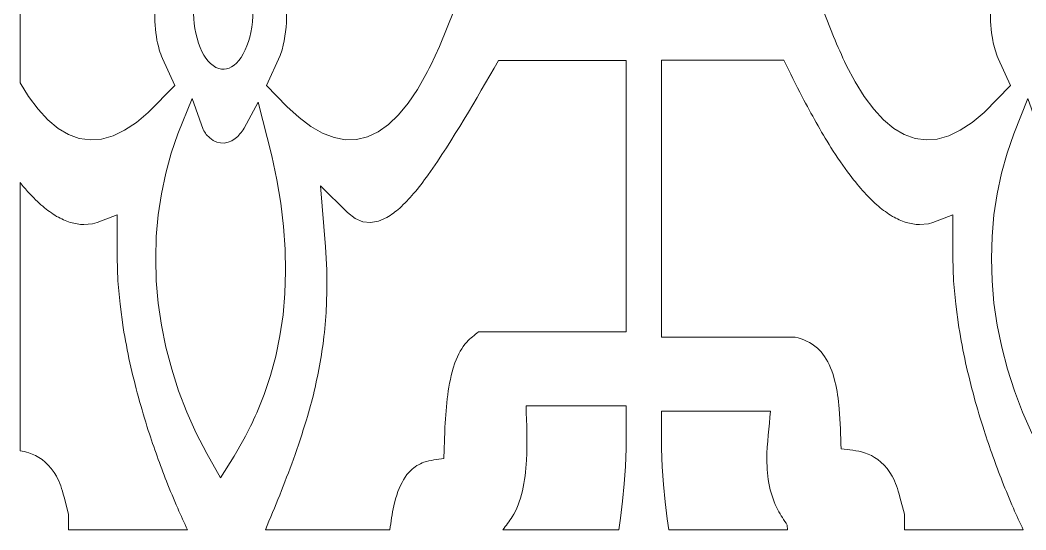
# Model space of a CAD drawing. Header units: millimetres. Extents: x -1200 to 1200, y -590 to 590.
# Drawn here: x -1200 to -35, y -590 to 0 of the extents above; entities that cross this region are included whole.
import ezdxf

# ---------------------------------------------------------------- set-up
doc = ezdxf.new("R2010")
doc.units = ezdxf.units.MM
doc.header["$MEASUREMENT"] = 0
doc.layers.add('Layer 1', color=7, linetype='Continuous')

msp = doc.modelspace()

# ---------------------------------------------------------------- linework, layer by layer
at = {"layer": 'Layer 1', "color": 250, "lineweight": 20}
for points, knots in [([(-1200.05, -72.7242), (-1200.05, -72.7242), (-1200.05, 89.1855), (-1200.05, 89.1855), (-1200.05, 89.1855), (-1194.2655, 98.8544), (-1194.2655, 98.8544), (-1194.2655, 98.8544), (-1181.848, 116.4606), (-1181.848, 116.4606), (-1181.848, 116.4606), (-1169.251, 131.2269), (-1169.251, 131.2269), (-1169.251, 131.2269), (-1156.4972, 143.1219), (-1156.4972, 143.1219), (-1156.4972, 143.1219), (-1143.619, 152.1037), (-1143.619, 152.1037), (-1143.619, 152.1037), (-1130.6663, 158.1232), (-1130.6663, 158.1232), (-1130.6663, 158.1232), (-1117.7021, 161.1435), (-1117.7021, 161.1435), (-1117.7021, 161.1435), (-1104.8071, 161.1435), (-1104.8071, 161.1435), (-1104.8071, 161.1435), (-1092.0713, 158.1417), (-1092.0713, 158.1417), (-1092.0713, 158.1417), (-1079.5817, 152.1915), (-1079.5817, 152.1915), (-1079.5817, 152.1915), (-1067.4165, 143.3814), (-1067.4165, 143.3814), (-1067.4165, 143.3814), (-1055.6384, 131.818), (-1055.6384, 131.818), (-1055.6384, 131.818), (-1044.2919, 117.6154), (-1044.2919, 117.6154), (-1044.2919, 117.6154), (-1038.7903, 109.557), (-1038.7903, 109.557), (-1038.7903, 109.557), (-1018.9496, 77.5615), (-1018.9496, 77.5615), (-1018.9496, 77.5615), (-1036.1429, 52.8673), (-1036.1429, 52.8673), (-1037.2948, 50.6068), (-1038.1795, 48.3344), (-1039.0809, 45.6759), (-1045.2913, 24.8073), (-1045.5335, -0.7951), (-1041.5802, -23.2674), (-1039.946, -31.1764), (-1038.0687, -37.57), (-1035.3629, -44.2617), (-1035.3629, -44.2617), (-1021.0652, -75.544), (-1021.0652, -75.544), (-1021.0652, -75.544), (-1051.6095, -106.7668), (-1051.6095, -106.7668), (-1051.6095, -106.7668), (-1065.4511, -118.3554), (-1065.4511, -118.3554), (-1065.4511, -118.3554), (-1079.0713, -127.3946), (-1079.0713, -127.3946), (-1079.0713, -127.3946), (-1092.4918, -133.8381), (-1092.4918, -133.8381), (-1092.4918, -133.8381), (-1105.7186, -137.6243), (-1105.7186, -137.6243), (-1105.7186, -137.6243), (-1118.7394, -138.697), (-1118.7394, -138.697), (-1118.7394, -138.697), (-1131.5203, -137.0117), (-1131.5203, -137.0117), (-1131.5203, -137.0117), (-1144.0147, -132.5652), (-1144.0147, -132.5652), (-1144.0147, -132.5652), (-1156.1694, -125.3943), (-1156.1694, -125.3943), (-1156.1694, -125.3943), (-1167.9447, -115.5839), (-1167.9447, -115.5839), (-1167.9447, -115.5839), (-1179.3179, -103.239), (-1179.3179, -103.239), (-1179.3179, -103.239), (-1190.2909, -88.4721), (-1190.2909, -88.4721), (-1190.2909, -88.4721), (-1200.05, -72.7242), (-1200.05, -72.7242)], [0, 0, 0, 0, 0.029411765, 0.029411765, 0.029411765, 0.058823529, 0.058823529, 0.058823529, 0.088235294, 0.088235294, 0.088235294, 0.117647059, 0.117647059, 0.117647059, 0.147058824, 0.147058824, 0.147058824, 0.176470588, 0.176470588, 0.176470588, 0.205882353, 0.205882353, 0.205882353, 0.235294118, 0.235294118, 0.235294118, 0.264705882, 0.264705882, 0.264705882, 0.294117647, 0.294117647, 0.294117647, 0.323529412, 0.323529412, 0.323529412, 0.352941176, 0.352941176, 0.352941176, 0.382352941, 0.382352941, 0.382352941, 0.411764706, 0.411764706, 0.411764706, 0.441176471, 0.441176471, 0.441176471, 0.470588235, 0.470588235, 0.470588235, 0.5, 0.5, 0.5, 0.529411765, 0.529411765, 0.529411765, 0.558823529, 0.558823529, 0.558823529, 0.588235294, 0.588235294, 0.588235294, 0.617647059, 0.617647059, 0.617647059, 0.647058824, 0.647058824, 0.647058824, 0.676470588, 0.676470588, 0.676470588, 0.705882353, 0.705882353, 0.705882353, 0.735294118, 0.735294118, 0.735294118, 0.764705882, 0.764705882, 0.764705882, 0.794117647, 0.794117647, 0.794117647, 0.823529412, 0.823529412, 0.823529412, 0.852941176, 0.852941176, 0.852941176, 0.882352941, 0.882352941, 0.882352941, 0.911764706, 0.911764706, 0.911764706, 0.941176471, 0.941176471, 0.941176471, 0.970588235, 0.970588235, 0.970588235, 1, 1, 1, 1]), ([(-697.6589, 11.5184), (-697.6589, 11.5184), (-714.5903, -30.5054), (-714.5903, -30.5054), (-714.5903, -30.5054), (-724.5236, -52.0369), (-724.5236, -52.0369), (-729.5554, -61.8888), (-734.62, -71.1287), (-740.0183, -80.2091), (-740.0183, -80.2091), (-750.798, -96.1514), (-750.798, -96.1514), (-750.798, -96.1514), (-761.9699, -109.7214), (-761.9699, -109.7214), (-761.9699, -109.7214), (-773.5454, -120.8134), (-773.5454, -120.8134), (-773.5454, -120.8134), (-785.5142, -129.316), (-785.5142, -129.316), (-785.5142, -129.316), (-797.8452, -135.133), (-797.8452, -135.133), (-797.8452, -135.133), (-810.489, -138.2005), (-810.489, -138.2005), (-810.489, -138.2005), (-823.3957, -138.5037), (-823.3957, -138.5037), (-823.3957, -138.5037), (-836.5218, -136.0677), (-836.5218, -136.0677), (-836.5218, -136.0677), (-849.8468, -130.945), (-849.8468, -130.945), (-849.8468, -130.945), (-863.3647, -123.1965), (-863.3647, -123.1965), (-863.3647, -123.1965), (-877.0929, -112.8771), (-877.0929, -112.8771), (-877.0929, -112.8771), (-891.055, -100.0274), (-891.055, -100.0274), (-891.055, -100.0274), (-914.5916, -75.5414), (-914.5916, -75.5414), (-914.5916, -75.5414), (-898.9821, -41.0285), (-898.9821, -41.0285), (-898.9821, -41.0285), (-896.7028, -34.2322), (-896.7028, -34.2322), (-892.8947, -20.4072), (-891.4086, -7.0737), (-891.4429, 8.5824), (-891.8334, 24.107), (-893.8413, 43.3123), (-900.1715, 53.9784), (-900.1715, 53.9784), (-916.7113, 77.5549), (-916.7113, 77.5549), (-916.7113, 77.5549), (-896.8625, 109.556), (-896.8625, 109.556), (-896.8625, 109.556), (-885.7438, 125.0391), (-885.7438, 125.0391), (-885.7438, 125.0391), (-874.1772, 137.9354), (-874.1772, 137.9354), (-874.1772, 137.9354), (-862.1984, 148.1364), (-862.1984, 148.1364), (-862.1984, 148.1364), (-849.8624, 155.5293), (-849.8624, 155.5293), (-849.8624, 155.5293), (-837.2386, 160.0153), (-837.2386, 160.0153), (-837.2386, 160.0153), (-824.4121, 161.5211), (-824.4121, 161.5211), (-824.4121, 161.5211), (-811.4713, 160.0102), (-811.4713, 160.0102), (-811.4713, 160.0102), (-798.5043, 155.4872), (-798.5043, 155.4872), (-798.5043, 155.4872), (-785.5809, 147.9798), (-785.5809, 147.9798), (-785.5809, 147.9798), (-772.7608, 137.5358), (-772.7608, 137.5358), (-772.7608, 137.5358), (-760.0817, 124.2008), (-760.0817, 124.2008), (-760.0817, 124.2008), (-747.5727, 108.0122), (-747.5727, 108.0122), (-747.5727, 108.0122), (-735.251, 88.9938), (-735.251, 88.9938), (-735.251, 88.9938), (-723.1323, 67.1555), (-723.1323, 67.1555), (-723.1323, 67.1555), (-711.2278, 42.4934), (-711.2278, 42.4934), (-711.2278, 42.4934), (-697.6589, 11.5184), (-697.6589, 11.5184)], [0, 0, 0, 0, 0.026315789, 0.026315789, 0.026315789, 0.052631579, 0.052631579, 0.052631579, 0.078947368, 0.078947368, 0.078947368, 0.105263158, 0.105263158, 0.105263158, 0.131578947, 0.131578947, 0.131578947, 0.157894737, 0.157894737, 0.157894737, 0.184210526, 0.184210526, 0.184210526, 0.210526316, 0.210526316, 0.210526316, 0.236842105, 0.236842105, 0.236842105, 0.263157895, 0.263157895, 0.263157895, 0.289473684, 0.289473684, 0.289473684, 0.315789474, 0.315789474, 0.315789474, 0.342105263, 0.342105263, 0.342105263, 0.368421053, 0.368421053, 0.368421053, 0.394736842, 0.394736842, 0.394736842, 0.421052632, 0.421052632, 0.421052632, 0.447368421, 0.447368421, 0.447368421, 0.473684211, 0.473684211, 0.473684211, 0.5, 0.5, 0.5, 0.526315789, 0.526315789, 0.526315789, 0.552631579, 0.552631579, 0.552631579, 0.578947368, 0.578947368, 0.578947368, 0.605263158, 0.605263158, 0.605263158, 0.631578947, 0.631578947, 0.631578947, 0.657894737, 0.657894737, 0.657894737, 0.684210526, 0.684210526, 0.684210526, 0.710526316, 0.710526316, 0.710526316, 0.736842105, 0.736842105, 0.736842105, 0.763157895, 0.763157895, 0.763157895, 0.789473684, 0.789473684, 0.789473684, 0.815789474, 0.815789474, 0.815789474, 0.842105263, 0.842105263, 0.842105263, 0.868421053, 0.868421053, 0.868421053, 0.894736842, 0.894736842, 0.894736842, 0.921052632, 0.921052632, 0.921052632, 0.947368421, 0.947368421, 0.947368421, 0.973684211, 0.973684211, 0.973684211, 1, 1, 1, 1]), ([(-270.3068, 11.5159), (-270.3068, 11.5159), (-250.8118, 55.1765), (-250.8118, 55.1765), (-250.8118, 55.1765), (-238.7984, 78.4261), (-238.7984, 78.4261), (-238.7984, 78.4261), (-226.5769, 98.8544), (-226.5769, 98.8544), (-226.5769, 98.8544), (-214.1596, 116.4606), (-214.1596, 116.4606), (-214.1596, 116.4606), (-201.5627, 131.2269), (-201.5627, 131.2269), (-201.5627, 131.2269), (-188.8086, 143.1219), (-188.8086, 143.1219), (-188.8086, 143.1219), (-175.9304, 152.1037), (-175.9304, 152.1037), (-175.9304, 152.1037), (-162.9777, 158.1232), (-162.9777, 158.1232), (-162.9777, 158.1232), (-150.0135, 161.1435), (-150.0135, 161.1435), (-150.0135, 161.1435), (-137.1185, 161.1435), (-137.1185, 161.1435), (-137.1185, 161.1435), (-124.3826, 158.1417), (-124.3826, 158.1417), (-124.3826, 158.1417), (-111.8931, 152.1915), (-111.8931, 152.1915), (-111.8931, 152.1915), (-99.7281, 143.3814), (-99.7281, 143.3814), (-99.7281, 143.3814), (-87.9495, 131.818), (-87.9495, 131.818), (-87.9495, 131.818), (-76.6033, 117.6154), (-76.6033, 117.6154), (-76.6033, 117.6154), (-71.1017, 109.557), (-71.1017, 109.557), (-71.1017, 109.557), (-51.261, 77.5615), (-51.261, 77.5615), (-51.261, 77.5615), (-68.4539, 52.8673), (-68.4539, 52.8673), (-69.6062, 50.6062), (-70.4908, 48.3344), (-71.3926, 45.6744), (-77.6032, 24.8088), (-77.8446, -0.7987), (-73.8916, -23.2674), (-72.2576, -31.1764), (-70.3803, -37.57), (-67.6745, -44.2617), (-67.6745, -44.2617), (-53.3769, -75.544), (-53.3769, -75.544), (-53.3769, -75.544), (-83.9211, -106.7668), (-83.9211, -106.7668), (-83.9211, -106.7668), (-97.7627, -118.3554), (-97.7627, -118.3554), (-97.7627, -118.3554), (-111.3827, -127.3946), (-111.3827, -127.3946), (-111.3827, -127.3946), (-124.8032, -133.8381), (-124.8032, -133.8381), (-124.8032, -133.8381), (-138.03, -137.6243), (-138.03, -137.6243), (-138.03, -137.6243), (-151.0508, -138.697), (-151.0508, -138.697), (-151.0508, -138.697), (-163.8316, -137.0117), (-163.8316, -137.0117), (-163.8316, -137.0117), (-176.3261, -132.5652), (-176.3261, -132.5652), (-176.3261, -132.5652), (-188.4808, -125.3943), (-188.4808, -125.3943), (-188.4808, -125.3943), (-200.2561, -115.5839), (-200.2561, -115.5839), (-200.2561, -115.5839), (-211.6296, -103.239), (-211.6296, -103.239), (-211.6296, -103.239), (-222.6026, -88.4721), (-222.6026, -88.4721), (-222.6026, -88.4721), (-233.1958, -71.3775), (-233.1958, -71.3775), (-233.1958, -71.3775), (-243.4396, -52.0384), (-243.4396, -52.0384), (-248.5829, -41.2495), (-253.4463, -30.3341), (-258.2359, -18.9331), (-258.2359, -18.9331), (-270.3068, 11.5159), (-270.3068, 11.5159)], [0, 0, 0, 0, 0.026315789, 0.026315789, 0.026315789, 0.052631579, 0.052631579, 0.052631579, 0.078947368, 0.078947368, 0.078947368, 0.105263158, 0.105263158, 0.105263158, 0.131578947, 0.131578947, 0.131578947, 0.157894737, 0.157894737, 0.157894737, 0.184210526, 0.184210526, 0.184210526, 0.210526316, 0.210526316, 0.210526316, 0.236842105, 0.236842105, 0.236842105, 0.263157895, 0.263157895, 0.263157895, 0.289473684, 0.289473684, 0.289473684, 0.315789474, 0.315789474, 0.315789474, 0.342105263, 0.342105263, 0.342105263, 0.368421053, 0.368421053, 0.368421053, 0.394736842, 0.394736842, 0.394736842, 0.421052632, 0.421052632, 0.421052632, 0.447368421, 0.447368421, 0.447368421, 0.473684211, 0.473684211, 0.473684211, 0.5, 0.5, 0.5, 0.526315789, 0.526315789, 0.526315789, 0.552631579, 0.552631579, 0.552631579, 0.578947368, 0.578947368, 0.578947368, 0.605263158, 0.605263158, 0.605263158, 0.631578947, 0.631578947, 0.631578947, 0.657894737, 0.657894737, 0.657894737, 0.684210526, 0.684210526, 0.684210526, 0.710526316, 0.710526316, 0.710526316, 0.736842105, 0.736842105, 0.736842105, 0.763157895, 0.763157895, 0.763157895, 0.789473684, 0.789473684, 0.789473684, 0.815789474, 0.815789474, 0.815789474, 0.842105263, 0.842105263, 0.842105263, 0.868421053, 0.868421053, 0.868421053, 0.894736842, 0.894736842, 0.894736842, 0.921052632, 0.921052632, 0.921052632, 0.947368421, 0.947368421, 0.947368421, 0.973684211, 0.973684211, 0.973684211, 1, 1, 1, 1]), ([(-964.8414, 79.9268), (-964.8414, 79.9268), (-961.2944, 79.566), (-961.2944, 79.566), (-952.3566, 77.2798), (-945.3431, 70.1291), (-939.2063, 57.2414), (-935.7885, 49.3375), (-933.5393, 41.4746), (-931.8754, 31.6498), (-930.5649, 22.4371), (-930.1555, 14.1289), (-930.5194, 4.5919), (-930.5194, 4.5919), (-931.0355, -2.1454), (-931.0355, -2.1454), (-932.9982, -19.1226), (-937.137, -32.1912), (-944.0655, -43.1084), (-944.0655, -43.1084), (-946.8143, -46.8346), (-946.8143, -46.8346), (-954.2289, -55.3921), (-961.5904, -58.3272), (-970.1314, -56.1375), (-970.1314, -56.1375), (-973.5375, -54.7349), (-973.5375, -54.7349), (-982.0895, -49.8522), (-988.4295, -40.815), (-993.5133, -26.5185), (-993.5133, -26.5185), (-995.2214, -20.8946), (-995.2214, -20.8946), (-999.0545, -5.9261), (-1000.1236, 8.6315), (-998.6465, 25.1305), (-998.6465, 25.1305), (-997.8062, 31.6498), (-997.8062, 31.6498), (-995.02, 48.103), (-990.2719, 60.2894), (-982.8693, 69.8151), (-978.7418, 74.5803), (-974.8469, 77.4236), (-970.1314, 79.1196), (-968.3459, 79.5767), (-966.64, 79.8365), (-964.8414, 79.9268)], [0, 0, 0, 0, 0.0625, 0.0625, 0.0625, 0.125, 0.125, 0.125, 0.1875, 0.1875, 0.1875, 0.25, 0.25, 0.25, 0.3125, 0.3125, 0.3125, 0.375, 0.375, 0.375, 0.4375, 0.4375, 0.4375, 0.5, 0.5, 0.5, 0.5625, 0.5625, 0.5625, 0.625, 0.625, 0.625, 0.6875, 0.6875, 0.6875, 0.75, 0.75, 0.75, 0.8125, 0.8125, 0.8125, 0.875, 0.875, 0.875, 0.9375, 0.9375, 0.9375, 1, 1, 1, 1]), ([(-38.527, -590.0266), (-38.527, -590.0266), (-176.1958, -590.0266), (-176.1958, -590.0266), (-176.1958, -590.0266), (-176.1958, -571.7817), (-176.1958, -571.7817), (-176.1958, -571.7817), (-181.4169, -552.0254), (-181.4169, -552.0254), (-183.7865, -542.6629), (-186.5102, -535.1621), (-190.3321, -527.859), (-190.3321, -527.859), (-192.93, -523.4874), (-192.93, -523.4874), (-201.7161, -510.4617), (-211.5302, -504.4765), (-222.273, -500.6969), (-231.2822, -497.983), (-240.2783, -497.3043), (-249.3874, -496.1929), (-249.9863, -480.7201), (-250.3714, -465.2769), (-251.5586, -449.9318), (-252.6679, -438.691), (-254.1112, -428.7021), (-256.521, -418.254), (-256.521, -418.254), (-258.7943, -410.1591), (-258.7943, -410.1591), (-262.6248, -398.8275), (-266.783, -391.0785), (-272.6805, -383.9283), (-272.6805, -383.9283), (-276.7454, -379.7573), (-276.7454, -379.7573), (-285.0852, -372.5489), (-293.488, -369.0095), (-302.5204, -366.9737), (-302.5204, -366.9737), (-457.4727, -366.9737), (-457.4727, -366.9737), (-457.4727, -366.9737), (-457.4727, -46.5303), (-457.4727, -46.5303), (-457.4727, -46.5303), (-315.5627, -46.5303), (-315.5627, -46.5303), (-308.6284, -60.7155), (-301.689, -74.8042), (-294.5867, -88.6578), (-283.8124, -109.1324), (-272.8466, -128.6378), (-261.2671, -147.3542), (-254.0071, -158.6339), (-246.6896, -169.3289), (-239.066, -179.6395), (-233.6186, -186.6194), (-228.1625, -193.2265), (-222.5292, -199.6066), (-217.1258, -205.3054), (-211.7518, -210.5648), (-206.1699, -215.5499), (-200.8237, -219.8755), (-195.5587, -223.6986), (-190.0572, -227.1868), (-184.7666, -230.0593), (-179.6289, -232.3876), (-174.2284, -234.3007), (-168.9748, -235.6474), (-163.9541, -236.4406), (-158.6585, -236.7232), (-158.6585, -236.7232), (-148.3711, -235.6357), (-148.3711, -235.6357), (-148.3711, -235.6357), (-143.2366, -234.2499), (-143.2366, -234.2499), (-143.2366, -234.2499), (-119.9242, -225.3291), (-119.9242, -225.3291), (-119.9242, -225.3291), (-120.1349, -274.8342), (-120.1349, -274.8342), (-120.1349, -274.8342), (-119.1193, -301.6043), (-119.1193, -301.6043), (-119.1193, -301.6043), (-116.6903, -328.6935), (-116.6903, -328.6935), (-116.6903, -328.6935), (-112.9676, -355.93), (-112.9676, -355.93), (-110.6216, -369.7775), (-108.0785, -383.131), (-105.2476, -396.622), (-102.1469, -410.1725), (-98.8934, -423.3295), (-95.404, -436.5076), (-91.7342, -449.5307), (-87.9453, -462.2357), (-83.9663, -474.9006), (-77.2862, -495.1607), (-70.3103, -514.5897), (-62.8658, -533.7954), (-58.6246, -544.3642), (-54.3205, -554.7553), (-49.91, -565.0562), (-46.1696, -573.5276), (-42.3838, -581.8471), (-38.527, -590.0266)], [0, 0, 0, 0, 0.027027027, 0.027027027, 0.027027027, 0.054054054, 0.054054054, 0.054054054, 0.081081081, 0.081081081, 0.081081081, 0.108108108, 0.108108108, 0.108108108, 0.135135135, 0.135135135, 0.135135135, 0.162162162, 0.162162162, 0.162162162, 0.189189189, 0.189189189, 0.189189189, 0.216216216, 0.216216216, 0.216216216, 0.243243243, 0.243243243, 0.243243243, 0.27027027, 0.27027027, 0.27027027, 0.297297297, 0.297297297, 0.297297297, 0.324324324, 0.324324324, 0.324324324, 0.351351351, 0.351351351, 0.351351351, 0.378378378, 0.378378378, 0.378378378, 0.405405405, 0.405405405, 0.405405405, 0.432432432, 0.432432432, 0.432432432, 0.459459459, 0.459459459, 0.459459459, 0.486486486, 0.486486486, 0.486486486, 0.513513514, 0.513513514, 0.513513514, 0.540540541, 0.540540541, 0.540540541, 0.567567568, 0.567567568, 0.567567568, 0.594594595, 0.594594595, 0.594594595, 0.621621622, 0.621621622, 0.621621622, 0.648648649, 0.648648649, 0.648648649, 0.675675676, 0.675675676, 0.675675676, 0.702702703, 0.702702703, 0.702702703, 0.72972973, 0.72972973, 0.72972973, 0.756756757, 0.756756757, 0.756756757, 0.783783784, 0.783783784, 0.783783784, 0.810810811, 0.810810811, 0.810810811, 0.837837838, 0.837837838, 0.837837838, 0.864864865, 0.864864865, 0.864864865, 0.891891892, 0.891891892, 0.891891892, 0.918918919, 0.918918919, 0.918918919, 0.945945946, 0.945945946, 0.945945946, 0.972972973, 0.972972973, 0.972972973, 1, 1, 1, 1]), ([(-771.8058, -590.0266), (-771.8058, -590.0266), (-916.0957, -590.0266), (-916.0957, -590.0266), (-904.8723, -563.3713), (-893.8993, -536.3627), (-883.5592, -508.2685), (-878.2717, -493.3589), (-873.2708, -478.3873), (-868.4939, -462.8313), (-865.2989, -451.7747), (-862.3114, -440.7381), (-859.458, -429.328), (-856.9117, -418.2298), (-854.6205, -407.2486), (-852.4921, -395.8155), (-850.6318, -384.4624), (-849.0606, -373.3431), (-847.6862, -361.7247), (-847.6862, -361.7247), (-845.7302, -338.3351), (-845.7302, -338.3351), (-845.7302, -338.3351), (-844.8188, -314.1436), (-844.8188, -314.1436), (-844.8188, -314.1436), (-845.008, -288.9106), (-845.008, -288.9106), (-845.008, -288.9106), (-846.367, -262.4088), (-846.367, -262.4088), (-846.367, -262.4088), (-852.2216, -191.7791), (-852.2216, -191.7791), (-852.2216, -191.7791), (-821.1321, -222.7654), (-821.1321, -222.7654), (-821.1321, -222.7654), (-812.0138, -229.5591), (-812.0138, -229.5591), (-812.0138, -229.5591), (-803.0912, -233.3131), (-803.0912, -233.3131), (-803.0912, -233.3131), (-794.1567, -234.3288), (-794.1567, -234.3288), (-794.1567, -234.3288), (-785.008, -232.7446), (-785.008, -232.7446), (-785.008, -232.7446), (-775.5026, -228.5817), (-775.5026, -228.5817), (-770.3072, -225.3557), (-765.4485, -221.7362), (-760.4434, -217.5159), (-754.9441, -212.3198), (-749.697, -206.8241), (-744.4075, -200.8553), (-738.6288, -193.861), (-733.0285, -186.6308), (-727.4421, -179.0633), (-698.8924, -138.6042), (-672.6743, -92.3128), (-646.1669, -46.9495), (-646.1669, -46.9495), (-498.3562, -46.9495), (-498.3562, -46.9495), (-498.3562, -46.9495), (-498.3562, -360.7602), (-498.3562, -360.7602), (-498.3562, -360.7602), (-669.3212, -360.7602), (-669.3212, -360.7602), (-673.8782, -364.5973), (-678.5317, -368.1383), (-682.9374, -372.6162), (-688.617, -378.9897), (-692.771, -386.475), (-696.6018, -396.8534), (-696.6018, -396.8534), (-698.5781, -402.9402), (-698.5781, -402.9402), (-705.0397, -425.6059), (-707.2915, -450.309), (-708.3372, -475.9184), (-708.3372, -475.9184), (-709.2944, -507.3763), (-709.2944, -507.3763), (-717.0782, -508.5855), (-724.8542, -509.35), (-732.568, -511.7464), (-738.1265, -513.9489), (-743.0205, -516.7947), (-748.1529, -521.5491), (-748.1529, -521.5491), (-752.1433, -526.049), (-752.1433, -526.049), (-757.8623, -533.8103), (-761.7003, -542.2263), (-765.2353, -553.9335), (-765.2353, -553.9335), (-767.3415, -562.1759), (-767.3415, -562.1759), (-769.3209, -571.3733), (-770.7483, -580.5984), (-771.8058, -590.0266)], [0, 0, 0, 0, 0.028571429, 0.028571429, 0.028571429, 0.057142857, 0.057142857, 0.057142857, 0.085714286, 0.085714286, 0.085714286, 0.114285714, 0.114285714, 0.114285714, 0.142857143, 0.142857143, 0.142857143, 0.171428571, 0.171428571, 0.171428571, 0.2, 0.2, 0.2, 0.228571429, 0.228571429, 0.228571429, 0.257142857, 0.257142857, 0.257142857, 0.285714286, 0.285714286, 0.285714286, 0.314285714, 0.314285714, 0.314285714, 0.342857143, 0.342857143, 0.342857143, 0.371428571, 0.371428571, 0.371428571, 0.4, 0.4, 0.4, 0.428571429, 0.428571429, 0.428571429, 0.457142857, 0.457142857, 0.457142857, 0.485714286, 0.485714286, 0.485714286, 0.514285714, 0.514285714, 0.514285714, 0.542857143, 0.542857143, 0.542857143, 0.571428571, 0.571428571, 0.571428571, 0.6, 0.6, 0.6, 0.628571429, 0.628571429, 0.628571429, 0.657142857, 0.657142857, 0.657142857, 0.685714286, 0.685714286, 0.685714286, 0.714285714, 0.714285714, 0.714285714, 0.742857143, 0.742857143, 0.742857143, 0.771428571, 0.771428571, 0.771428571, 0.8, 0.8, 0.8, 0.828571429, 0.828571429, 0.828571429, 0.857142857, 0.857142857, 0.857142857, 0.885714286, 0.885714286, 0.885714286, 0.914285714, 0.914285714, 0.914285714, 0.942857143, 0.942857143, 0.942857143, 0.971428571, 0.971428571, 0.971428571, 1, 1, 1, 1]), ([(-967.9053, -529.8132), (-967.9053, -529.8132), (-983.8243, -501.8056), (-983.8243, -501.8056), (-983.8243, -501.8056), (-996.1326, -477.9486), (-996.1326, -477.9486), (-996.1326, -477.9486), (-1007.0253, -453.6749), (-1007.0253, -453.6749), (-1007.0253, -453.6749), (-1016.503, -429.0191), (-1016.503, -429.0191), (-1016.503, -429.0191), (-1024.5623, -404.0119), (-1024.5623, -404.0119), (-1024.5623, -404.0119), (-1031.191, -378.7039), (-1031.191, -378.7039), (-1031.191, -378.7039), (-1036.3753, -353.1513), (-1036.3753, -353.1513), (-1036.3753, -353.1513), (-1040.0953, -327.437), (-1040.0953, -327.437), (-1040.0953, -327.437), (-1042.3346, -301.6653), (-1042.3346, -301.6653), (-1042.3346, -301.6653), (-1043.0811, -275.9722), (-1043.0811, -275.9722), (-1043.0811, -275.9722), (-1042.3369, -250.5087), (-1042.3369, -250.5087), (-1042.3369, -250.5087), (-1040.1179, -225.4358), (-1040.1179, -225.4358), (-1040.1179, -225.4358), (-1036.4563, -200.9031), (-1036.4563, -200.9031), (-1036.4563, -200.9031), (-1031.3958, -177.0439), (-1031.3958, -177.0439), (-1031.3958, -177.0439), (-1024.9868, -153.9637), (-1024.9868, -153.9637), (-1024.9868, -153.9637), (-1017.2803, -131.7407), (-1017.2803, -131.7407), (-1017.2803, -131.7407), (-1000.8098, -90.7233), (-1000.8098, -90.7233), (-1000.8098, -90.7233), (-988.0273, -126.4584), (-988.0273, -126.4584), (-986.913, -128.7383), (-985.7953, -130.4961), (-984.4747, -132.2943), (-974.335, -144.4175), (-961.8534, -144.9587), (-950.8594, -137.1938), (-946.9369, -133.9395), (-943.8082, -130.2211), (-940.528, -124.8961), (-940.528, -124.8961), (-924.2699, -95.0478), (-924.2699, -95.0478), (-924.2699, -95.0478), (-908.4291, -157.2462), (-908.4291, -157.2462), (-908.4291, -157.2462), (-902.666, -184.8864), (-902.666, -184.8864), (-902.666, -184.8864), (-898.1755, -212.053), (-898.1755, -212.053), (-898.1755, -212.053), (-894.9796, -238.7857), (-894.9796, -238.7857), (-894.9796, -238.7857), (-893.1029, -265.0992), (-893.1029, -265.0992), (-893.1029, -265.0992), (-892.5726, -290.9766), (-892.5726, -290.9766), (-892.5726, -290.9766), (-893.4059, -316.3666), (-893.4059, -316.3666), (-893.4059, -316.3666), (-895.607, -341.1912), (-895.607, -341.1912), (-895.607, -341.1912), (-899.1584, -365.3653), (-899.1584, -365.3653), (-899.1584, -365.3653), (-904.0251, -388.8186), (-904.0251, -388.8186), (-904.0251, -388.8186), (-910.159, -411.5105), (-910.159, -411.5105), (-910.159, -411.5105), (-917.5092, -433.4405), (-917.5092, -433.4405), (-917.5092, -433.4405), (-926.0278, -454.6374), (-926.0278, -454.6374), (-930.8381, -465.2559), (-935.731, -475.2644), (-940.9145, -485.1866), (-940.9145, -485.1866), (-952.2048, -504.8219), (-952.2048, -504.8219), (-952.2048, -504.8219), (-967.9053, -529.8132), (-967.9053, -529.8132)], [0, 0, 0, 0, 0.026315789, 0.026315789, 0.026315789, 0.052631579, 0.052631579, 0.052631579, 0.078947368, 0.078947368, 0.078947368, 0.105263158, 0.105263158, 0.105263158, 0.131578947, 0.131578947, 0.131578947, 0.157894737, 0.157894737, 0.157894737, 0.184210526, 0.184210526, 0.184210526, 0.210526316, 0.210526316, 0.210526316, 0.236842105, 0.236842105, 0.236842105, 0.263157895, 0.263157895, 0.263157895, 0.289473684, 0.289473684, 0.289473684, 0.315789474, 0.315789474, 0.315789474, 0.342105263, 0.342105263, 0.342105263, 0.368421053, 0.368421053, 0.368421053, 0.394736842, 0.394736842, 0.394736842, 0.421052632, 0.421052632, 0.421052632, 0.447368421, 0.447368421, 0.447368421, 0.473684211, 0.473684211, 0.473684211, 0.5, 0.5, 0.5, 0.526315789, 0.526315789, 0.526315789, 0.552631579, 0.552631579, 0.552631579, 0.578947368, 0.578947368, 0.578947368, 0.605263158, 0.605263158, 0.605263158, 0.631578947, 0.631578947, 0.631578947, 0.657894737, 0.657894737, 0.657894737, 0.684210526, 0.684210526, 0.684210526, 0.710526316, 0.710526316, 0.710526316, 0.736842105, 0.736842105, 0.736842105, 0.763157895, 0.763157895, 0.763157895, 0.789473684, 0.789473684, 0.789473684, 0.815789474, 0.815789474, 0.815789474, 0.842105263, 0.842105263, 0.842105263, 0.868421053, 0.868421053, 0.868421053, 0.894736842, 0.894736842, 0.894736842, 0.921052632, 0.921052632, 0.921052632, 0.947368421, 0.947368421, 0.947368421, 0.973684211, 0.973684211, 0.973684211, 1, 1, 1, 1]), ([(-0.2169, -529.8132), (-0.2169, -529.8132), (-16.1359, -501.8056), (-16.1359, -501.8056), (-16.1359, -501.8056), (-28.4442, -477.9486), (-28.4442, -477.9486), (-28.4442, -477.9486), (-39.3369, -453.6749), (-39.3369, -453.6749), (-39.3369, -453.6749), (-48.8147, -429.0187), (-48.8147, -429.0187), (-48.8147, -429.0187), (-56.8739, -404.0119), (-56.8739, -404.0119), (-56.8739, -404.0119), (-63.5024, -378.7039), (-63.5024, -378.7039), (-63.5024, -378.7039), (-68.6867, -353.1513), (-68.6867, -353.1513), (-68.6867, -353.1513), (-72.4067, -327.437), (-72.4067, -327.437), (-72.4067, -327.437), (-74.646, -301.6653), (-74.646, -301.6653), (-74.646, -301.6653), (-75.3924, -275.9722), (-75.3924, -275.9722), (-75.3924, -275.9722), (-74.6482, -250.5087), (-74.6482, -250.5087), (-74.6482, -250.5087), (-72.4293, -225.4358), (-72.4293, -225.4358), (-72.4293, -225.4358), (-68.7679, -200.9031), (-68.7679, -200.9031), (-68.7679, -200.9031), (-63.7072, -177.0439), (-63.7072, -177.0439), (-63.7072, -177.0439), (-57.2984, -153.9637), (-57.2984, -153.9637), (-57.2984, -153.9637), (-49.5916, -131.7407), (-49.5916, -131.7407), (-49.5916, -131.7407), (-33.1215, -90.7233), (-33.1215, -90.7233), (-33.1215, -90.7233), (-20.3387, -126.4594), (-20.3387, -126.4594), (-19.2249, -128.7379), (-18.1064, -130.4965), (-16.7864, -132.2943), (-6.6467, -144.4175), (5.8339, -144.9598), (16.8292, -137.1938), (20.7508, -133.9401), (23.8799, -130.2226), (27.1607, -124.8952), (27.1607, -124.8952), (43.4196, -95.0483), (43.4196, -95.0483), (43.4196, -95.0483), (59.2593, -157.2462), (59.2593, -157.2462), (59.2593, -157.2462), (65.0226, -184.8864), (65.0226, -184.8864), (65.0226, -184.8864), (69.5132, -212.053), (69.5132, -212.053), (69.5132, -212.053), (72.709, -238.7857), (72.709, -238.7857), (72.709, -238.7857), (74.5857, -265.0992), (74.5857, -265.0992), (74.5857, -265.0992), (75.116, -290.9766), (75.116, -290.9766), (75.116, -290.9766), (74.2825, -316.3666), (74.2825, -316.3666), (74.2825, -316.3666), (72.0817, -341.1912), (72.0817, -341.1912), (72.0817, -341.1912), (68.5303, -365.3653), (68.5303, -365.3653), (68.5303, -365.3653), (63.6635, -388.8186), (63.6635, -388.8186), (63.6635, -388.8186), (57.5293, -411.511), (57.5293, -411.511), (57.5293, -411.511), (50.1791, -433.4405), (50.1791, -433.4405), (50.1791, -433.4405), (41.6606, -454.6374), (41.6606, -454.6374), (36.8492, -465.258), (31.9568, -475.2654), (26.7739, -485.1866), (26.7739, -485.1866), (15.4835, -504.8219), (15.4835, -504.8219), (15.4835, -504.8219), (-0.2169, -529.8132), (-0.2169, -529.8132)], [0, 0, 0, 0, 0.026315789, 0.026315789, 0.026315789, 0.052631579, 0.052631579, 0.052631579, 0.078947368, 0.078947368, 0.078947368, 0.105263158, 0.105263158, 0.105263158, 0.131578947, 0.131578947, 0.131578947, 0.157894737, 0.157894737, 0.157894737, 0.184210526, 0.184210526, 0.184210526, 0.210526316, 0.210526316, 0.210526316, 0.236842105, 0.236842105, 0.236842105, 0.263157895, 0.263157895, 0.263157895, 0.289473684, 0.289473684, 0.289473684, 0.315789474, 0.315789474, 0.315789474, 0.342105263, 0.342105263, 0.342105263, 0.368421053, 0.368421053, 0.368421053, 0.394736842, 0.394736842, 0.394736842, 0.421052632, 0.421052632, 0.421052632, 0.447368421, 0.447368421, 0.447368421, 0.473684211, 0.473684211, 0.473684211, 0.5, 0.5, 0.5, 0.526315789, 0.526315789, 0.526315789, 0.552631579, 0.552631579, 0.552631579, 0.578947368, 0.578947368, 0.578947368, 0.605263158, 0.605263158, 0.605263158, 0.631578947, 0.631578947, 0.631578947, 0.657894737, 0.657894737, 0.657894737, 0.684210526, 0.684210526, 0.684210526, 0.710526316, 0.710526316, 0.710526316, 0.736842105, 0.736842105, 0.736842105, 0.763157895, 0.763157895, 0.763157895, 0.789473684, 0.789473684, 0.789473684, 0.815789474, 0.815789474, 0.815789474, 0.842105263, 0.842105263, 0.842105263, 0.868421053, 0.868421053, 0.868421053, 0.894736842, 0.894736842, 0.894736842, 0.921052632, 0.921052632, 0.921052632, 0.947368421, 0.947368421, 0.947368421, 0.973684211, 0.973684211, 0.973684211, 1, 1, 1, 1]), ([(-1006.2154, -590.0266), (-1006.2154, -590.0266), (-1143.8842, -590.0266), (-1143.8842, -590.0266), (-1143.8842, -590.0266), (-1143.8842, -571.7817), (-1143.8842, -571.7817), (-1143.8842, -571.7817), (-1149.1055, -552.0265), (-1149.1055, -552.0265), (-1151.4752, -542.6629), (-1154.1988, -535.1621), (-1158.0208, -527.859), (-1158.0208, -527.859), (-1160.6189, -523.4869), (-1160.6189, -523.4869), (-1169.4051, -510.4612), (-1179.2185, -504.4765), (-1189.9614, -500.6969), (-1193.3242, -499.6842), (-1196.6845, -498.9536), (-1200.05, -498.3795), (-1200.05, -498.3795), (-1200.05, -188.0298), (-1200.05, -188.0298), (-1196.8109, -191.9874), (-1193.5457, -195.8373), (-1190.2176, -199.6066), (-1184.8142, -205.3054), (-1179.4402, -210.5648), (-1173.8582, -215.5499), (-1168.5121, -219.8755), (-1163.2471, -223.6986), (-1157.7455, -227.1868), (-1152.4549, -230.0593), (-1147.3173, -232.3876), (-1141.917, -234.3007), (-1136.6632, -235.6474), (-1131.6424, -236.4406), (-1126.3472, -236.7232), (-1126.3472, -236.7232), (-1116.0597, -235.6357), (-1116.0597, -235.6357), (-1116.0597, -235.6357), (-1110.9249, -234.2499), (-1110.9249, -234.2499), (-1110.9249, -234.2499), (-1087.6128, -225.3291), (-1087.6128, -225.3291), (-1087.6128, -225.3291), (-1087.8232, -274.8342), (-1087.8232, -274.8342), (-1087.8232, -274.8342), (-1086.8077, -301.6043), (-1086.8077, -301.6043), (-1086.8077, -301.6043), (-1084.3789, -328.6935), (-1084.3789, -328.6935), (-1084.3789, -328.6935), (-1080.6559, -355.9294), (-1080.6559, -355.9294), (-1078.31, -369.7769), (-1075.7666, -383.131), (-1072.9359, -396.622), (-1069.8353, -410.1725), (-1066.5818, -423.3295), (-1063.0924, -436.5076), (-1059.4226, -449.5307), (-1055.6336, -462.2357), (-1051.6546, -474.9006), (-1044.9746, -495.1607), (-1037.9986, -514.5897), (-1030.5542, -533.7954), (-1026.3129, -544.3642), (-1022.0088, -554.7553), (-1017.5984, -565.0562), (-1013.858, -573.5276), (-1010.0721, -581.8471), (-1006.2154, -590.0266)], [0, 0, 0, 0, 0.038461538, 0.038461538, 0.038461538, 0.076923077, 0.076923077, 0.076923077, 0.115384615, 0.115384615, 0.115384615, 0.153846154, 0.153846154, 0.153846154, 0.192307692, 0.192307692, 0.192307692, 0.230769231, 0.230769231, 0.230769231, 0.269230769, 0.269230769, 0.269230769, 0.307692308, 0.307692308, 0.307692308, 0.346153846, 0.346153846, 0.346153846, 0.384615385, 0.384615385, 0.384615385, 0.423076923, 0.423076923, 0.423076923, 0.461538462, 0.461538462, 0.461538462, 0.5, 0.5, 0.5, 0.538461538, 0.538461538, 0.538461538, 0.576923077, 0.576923077, 0.576923077, 0.615384615, 0.615384615, 0.615384615, 0.653846154, 0.653846154, 0.653846154, 0.692307692, 0.692307692, 0.692307692, 0.730769231, 0.730769231, 0.730769231, 0.769230769, 0.769230769, 0.769230769, 0.807692308, 0.807692308, 0.807692308, 0.846153846, 0.846153846, 0.846153846, 0.884615385, 0.884615385, 0.884615385, 0.923076923, 0.923076923, 0.923076923, 0.961538462, 0.961538462, 0.961538462, 1, 1, 1, 1]), ([(-506.9085, -590.0266), (-506.9085, -590.0266), (-641.0599, -590.0266), (-641.0599, -590.0266), (-641.0599, -590.0266), (-641.0599, -589.9204), (-641.0599, -589.9204), (-637.4142, -585.0332), (-633.6939, -580.3547), (-630.2337, -574.9769), (-625.0232, -566.2593), (-621.3508, -556.9343), (-618.3732, -544.8557), (-615.775, -533.2598), (-614.4096, -521.897), (-613.6243, -509.353), (-612.6115, -488.3013), (-613.6421, -467.6703), (-614.2248, -446.5303), (-614.2248, -446.5303), (-498.3562, -446.5303), (-498.3562, -446.5303), (-498.3562, -446.5303), (-498.3562, -495.6742), (-498.3562, -495.6742), (-498.3562, -495.6742), (-499.2562, -516.6792), (-499.2562, -516.6792), (-499.2562, -516.6792), (-500.6465, -536.925), (-500.6465, -536.925), (-500.6465, -536.925), (-502.5344, -556.8686), (-502.5344, -556.8686), (-502.5344, -556.8686), (-504.9076, -576.4843), (-504.9076, -576.4843), (-504.9076, -576.4843), (-506.9085, -590.0266), (-506.9085, -590.0266)], [0, 0, 0, 0, 0.076923077, 0.076923077, 0.076923077, 0.153846154, 0.153846154, 0.153846154, 0.230769231, 0.230769231, 0.230769231, 0.307692308, 0.307692308, 0.307692308, 0.384615385, 0.384615385, 0.384615385, 0.461538462, 0.461538462, 0.461538462, 0.538461538, 0.538461538, 0.538461538, 0.615384615, 0.615384615, 0.615384615, 0.692307692, 0.692307692, 0.692307692, 0.769230769, 0.769230769, 0.769230769, 0.846153846, 0.846153846, 0.846153846, 0.923076923, 0.923076923, 0.923076923, 1, 1, 1, 1]), ([(-311.6094, -590.0266), (-311.6094, -590.0266), (-448.9201, -590.0266), (-448.9201, -590.0266), (-448.9201, -590.0266), (-450.8298, -577.1958), (-450.8298, -577.1958), (-450.8298, -577.1958), (-453.2356, -557.4508), (-453.2356, -557.4508), (-453.2356, -557.4508), (-455.15, -537.3729), (-455.15, -537.3729), (-455.15, -537.3729), (-456.5596, -516.9881), (-456.5596, -516.9881), (-456.5596, -516.9881), (-457.4727, -495.8369), (-457.4727, -495.8369), (-457.4727, -495.8369), (-457.4727, -452.7438), (-457.4727, -452.7438), (-457.4727, -452.7438), (-331.2129, -452.7438), (-331.2129, -452.7438), (-332.8645, -470.9897), (-335.2162, -489.4414), (-335.4271, -508.0622), (-335.3616, -519.3179), (-334.5053, -529.2145), (-332.3646, -539.6795), (-329.9635, -550.2303), (-326.822, -558.5774), (-322.6848, -566.779), (-319.2347, -573.1941), (-315.4898, -578.7299), (-311.7565, -584.5201), (-311.7565, -584.5201), (-311.6094, -590.0266), (-311.6094, -590.0266)], [0, 0, 0, 0, 0.076923077, 0.076923077, 0.076923077, 0.153846154, 0.153846154, 0.153846154, 0.230769231, 0.230769231, 0.230769231, 0.307692308, 0.307692308, 0.307692308, 0.384615385, 0.384615385, 0.384615385, 0.461538462, 0.461538462, 0.461538462, 0.538461538, 0.538461538, 0.538461538, 0.615384615, 0.615384615, 0.615384615, 0.692307692, 0.692307692, 0.692307692, 0.769230769, 0.769230769, 0.769230769, 0.846153846, 0.846153846, 0.846153846, 0.923076923, 0.923076923, 0.923076923, 1, 1, 1, 1])]:
    msp.add_open_spline(points, degree=3, knots=knots, dxfattribs=at)

doc.saveas('drawing.dxf')
